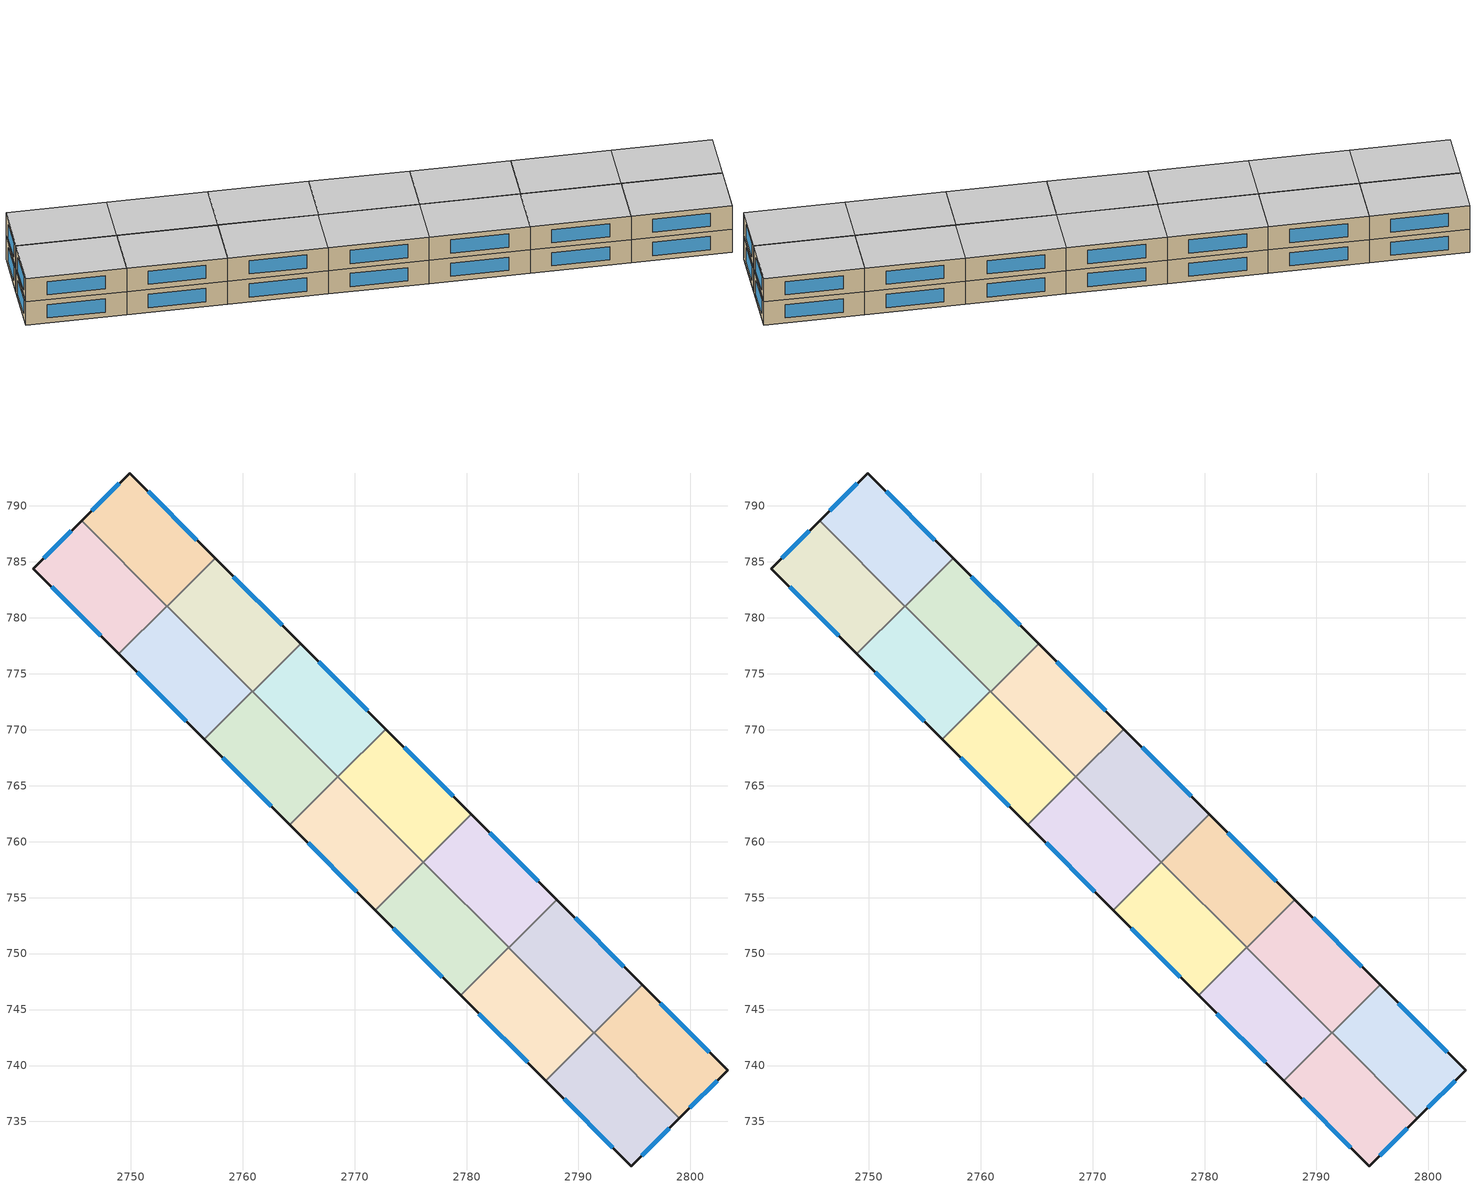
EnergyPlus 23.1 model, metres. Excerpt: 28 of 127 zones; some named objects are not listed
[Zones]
f8206452eb6b1209_F4_dwelling_0
 floor to f8206452eb6b1209_F3_dwelling_0 (EU_floor_Construction): 2803.32,739.57 2799.02,735.29 2791.4,742.91 2795.69,747.2 z12
 wall outside (EU_wall_Construction): 2799.02,735.29 2803.32,739.57 2795.69,747.2 z12:15
 wall to f8206452eb6b1209_F4_dwelling_1 (EU_wall_Construction): 2795.69,747.2 2791.4,742.91 z12:15
 wall to f8206452eb6b1209_F4_dwelling_7 (EU_wall_Construction): 2791.4,742.91 2799.02,735.29 z12:15
 window (EU_Window_Construction): 2801.68,741.2 2797.32,745.56 / 2799.94,736.21 2802.4,738.66 z12.64:14.36
f8206452eb6b1209_F4_dwelling_1
 floor to f8206452eb6b1209_F3_dwelling_1 (EU_floor_Construction): 2795.69,747.2 2791.4,742.91 2783.77,750.53 2788.06,754.82 z12
 wall outside (EU_wall_Construction): 2795.69,747.2 2788.06,754.82 z12:15
 wall to f8206452eb6b1209_F4_dwelling_2 (EU_wall_Construction): 2788.06,754.82 2783.77,750.53 z12:15
 wall to f8206452eb6b1209_F4_dwelling_8 (EU_wall_Construction): 2783.77,750.53 2791.38,742.93 z12:15
 wall to f8206452eb6b1209_F4_dwelling_7 (EU_wall_Construction): 2791.38,742.93 2791.4,742.91 z12:15
 window (EU_Window_Construction): 2794.05,748.83 2789.69,753.18 z12.64:14.36
f8206452eb6b1209_F4_dwelling_10
 floor to f8206452eb6b1209_F3_dwelling_10 (EU_floor_Construction): 2776.12,758.18 2771.84,753.89 2764.21,761.51 2768.49,765.8 z12
 wall outside (EU_wall_Construction): 2764.21,761.51 2771.84,753.89 z12:15
 wall to f8206452eb6b1209_F4_dwelling_11 (EU_wall_Construction): 2768.49,765.8 2764.21,761.51 z12:15
 wall to f8206452eb6b1209_F4_dwelling_9 (EU_wall_Construction): 2771.84,753.89 2776.12,758.18 z12:15
 wall to f8206452eb6b1209_F4_dwelling_3 (EU_wall_Construction): 2776.12,758.18 2768.52,765.78 z12:15
 wall to f8206452eb6b1209_F4_dwelling_4 (EU_wall_Construction): 2768.52,765.78 2768.49,765.8 z12:15
 window (EU_Window_Construction): 2765.84,759.88 2770.2,755.52 z12.64:14.36
f8206452eb6b1209_F4_dwelling_11
 floor to f8206452eb6b1209_F3_dwelling_11 (EU_floor_Construction): 2768.49,765.8 2764.21,761.51 2756.58,769.14 2760.86,773.43 z12
 wall outside (EU_wall_Construction): 2756.58,769.14 2764.21,761.51 z12:15
 wall to f8206452eb6b1209_F4_dwelling_12 (EU_wall_Construction): 2760.86,773.43 2756.58,769.14 z12:15
 wall to f8206452eb6b1209_F4_dwelling_4 (EU_wall_Construction): 2768.49,765.8 2760.89,773.4 z12:15
 wall to f8206452eb6b1209_F4_dwelling_5 (EU_wall_Construction): 2760.89,773.4 2760.86,773.43 z12:15
 window (EU_Window_Construction): 2758.21,767.51 2762.57,763.15 z12.64:14.36
f8206452eb6b1209_F4_dwelling_12
 floor to f8206452eb6b1209_F3_dwelling_12 (EU_floor_Construction): 2760.86,773.43 2756.58,769.14 2748.95,776.76 2753.23,781.05 z12
 wall outside (EU_wall_Construction): 2748.95,776.76 2756.58,769.14 z12:15
 wall to f8206452eb6b1209_F4_dwelling_13 (EU_wall_Construction): 2753.23,781.05 2748.95,776.76 z12:15
 wall to f8206452eb6b1209_F4_dwelling_5 (EU_wall_Construction): 2760.86,773.43 2753.25,781.03 z12:15
 wall to f8206452eb6b1209_F4_dwelling_6 (EU_wall_Construction): 2753.25,781.03 2753.23,781.05 z12:15
 window (EU_Window_Construction): 2750.58,775.13 2754.94,770.77 z12.64:14.36
f8206452eb6b1209_F4_dwelling_13
 floor to f8206452eb6b1209_F3_dwelling_13 (EU_floor_Construction): 2753.23,781.05 2748.95,776.76 2741.31,784.4 2745.61,788.67 z12
 wall outside (EU_wall_Construction): 2745.61,788.67 2741.31,784.4 2748.95,776.76 z12:15
 wall to f8206452eb6b1209_F4_dwelling_6 (EU_wall_Construction): 2753.23,781.05 2745.61,788.67 z12:15
 window (EU_Window_Construction): 2742.95,782.76 2747.31,778.4 / 2744.69,787.75 2742.23,785.31 z12.64:14.36
f8206452eb6b1209_F4_dwelling_2
 floor to f8206452eb6b1209_F3_dwelling_2 (EU_floor_Construction): 2788.06,754.82 2783.77,750.53 2776.15,758.15 2780.43,762.44 z12
 wall outside (EU_wall_Construction): 2788.06,754.82 2780.43,762.44 z12:15
 wall to f8206452eb6b1209_F4_dwelling_3 (EU_wall_Construction): 2780.43,762.44 2776.15,758.15 z12:15
 wall to f8206452eb6b1209_F4_dwelling_9 (EU_wall_Construction): 2776.15,758.15 2783.75,750.55 z12:15
 wall to f8206452eb6b1209_F4_dwelling_8 (EU_wall_Construction): 2783.75,750.55 2783.77,750.53 z12:15
 window (EU_Window_Construction): 2786.43,756.45 2782.06,760.81 z12.64:14.36
f8206452eb6b1209_F4_dwelling_3
 floor to f8206452eb6b1209_F3_dwelling_3 (EU_floor_Construction): 2780.43,762.44 2776.15,758.15 2768.52,765.78 2772.8,770.06 z12
 wall outside (EU_wall_Construction): 2780.43,762.44 2772.8,770.06 z12:15
 wall to f8206452eb6b1209_F4_dwelling_4 (EU_wall_Construction): 2772.8,770.06 2768.52,765.78 z12:15
 wall to f8206452eb6b1209_F4_dwelling_9 (EU_wall_Construction): 2776.12,758.18 2776.15,758.15 z12:15
 window (EU_Window_Construction): 2778.8,764.07 2774.44,768.43 z12.64:14.36
f8206452eb6b1209_F4_dwelling_4
 floor to f8206452eb6b1209_F3_dwelling_4 (EU_floor_Construction): 2772.8,770.06 2768.52,765.78 2760.89,773.4 2765.17,777.69 z12
 wall outside (EU_wall_Construction): 2772.8,770.06 2765.17,777.69 z12:15
 wall to f8206452eb6b1209_F4_dwelling_5 (EU_wall_Construction): 2765.17,777.69 2760.89,773.4 z12:15
 window (EU_Window_Construction): 2771.17,771.7 2766.8,776.05 z12.64:14.36
f8206452eb6b1209_F4_dwelling_5
 floor to f8206452eb6b1209_F3_dwelling_5 (EU_floor_Construction): 2765.17,777.69 2760.89,773.4 2753.25,781.03 2757.54,785.31 z12
 wall outside (EU_wall_Construction): 2765.17,777.69 2757.54,785.31 z12:15
 wall to f8206452eb6b1209_F4_dwelling_6 (EU_wall_Construction): 2757.54,785.31 2753.25,781.03 z12:15
 window (EU_Window_Construction): 2763.53,779.32 2759.17,783.68 z12.64:14.36
f8206452eb6b1209_F4_dwelling_6
 floor to f8206452eb6b1209_F3_dwelling_6 (EU_floor_Construction): 2757.54,785.31 2753.25,781.03 2745.61,788.67 2749.91,792.93 z12
 wall outside (EU_wall_Construction): 2757.54,785.31 2749.91,792.93 2745.61,788.67 z12:15
 window (EU_Window_Construction): 2748.99,792.02 2746.53,789.58 / 2755.9,786.95 2751.54,791.3 z12.64:14.36
f8206452eb6b1209_F4_dwelling_7
 floor to f8206452eb6b1209_F3_dwelling_7 (EU_floor_Construction): 2799.02,735.29 2794.72,731.02 2787.1,738.64 2791.38,742.93 z12
 wall outside (EU_wall_Construction): 2787.1,738.64 2794.72,731.02 2799.02,735.29 z12:15
 wall to f8206452eb6b1209_F4_dwelling_8 (EU_wall_Construction): 2791.38,742.93 2787.1,738.64 z12:15
 window (EU_Window_Construction): 2795.64,731.94 2798.1,734.38 / 2788.73,737.01 2793.09,732.65 z12.64:14.36
f8206452eb6b1209_F4_dwelling_8
 floor to f8206452eb6b1209_F3_dwelling_8 (EU_floor_Construction): 2791.38,742.93 2787.1,738.64 2779.47,746.26 2783.75,750.55 z12
 wall outside (EU_wall_Construction): 2779.47,746.26 2787.1,738.64 z12:15
 wall to f8206452eb6b1209_F4_dwelling_9 (EU_wall_Construction): 2783.75,750.55 2779.47,746.26 z12:15
 window (EU_Window_Construction): 2781.1,744.63 2785.46,740.27 z12.64:14.36
f8206452eb6b1209_F4_dwelling_9
 floor to f8206452eb6b1209_F3_dwelling_9 (EU_floor_Construction): 2783.75,750.55 2779.47,746.26 2771.84,753.89 2776.12,758.18 z12
 wall outside (EU_wall_Construction): 2771.84,753.89 2779.47,746.26 z12:15
 window (EU_Window_Construction): 2773.47,752.26 2777.83,747.9 z12.64:14.36
f8206452eb6b1209_F5_dwelling_0
 floor to f8206452eb6b1209_F4_dwelling_0 (EU_floor_Construction): 2803.32,739.57 2799.02,735.29 2791.4,742.91 2795.69,747.2 z15
 wall outside (EU_wall_Construction): 2799.02,735.29 2803.32,739.57 2795.69,747.2 z15:18
 wall to f8206452eb6b1209_F5_dwelling_1 (EU_wall_Construction): 2795.69,747.2 2791.4,742.91 z15:18
 wall to f8206452eb6b1209_F5_dwelling_7 (EU_wall_Construction): 2791.4,742.91 2799.02,735.29 z15:18
 window (EU_Window_Construction): 2801.68,741.2 2797.32,745.56 / 2799.94,736.21 2802.4,738.66 z15.64:17.36
 ceiling to f8206452eb6b1209_F6_dwelling_0 (EU_floor_Construction): 2803.32,739.57 2795.69,747.2 2791.4,742.91 2799.02,735.29 z18
f8206452eb6b1209_F5_dwelling_1
 floor to f8206452eb6b1209_F4_dwelling_1 (EU_floor_Construction): 2795.69,747.2 2791.4,742.91 2783.77,750.53 2788.06,754.82 z15
 wall outside (EU_wall_Construction): 2795.69,747.2 2788.06,754.82 z15:18
 wall to f8206452eb6b1209_F5_dwelling_2 (EU_wall_Construction): 2788.06,754.82 2783.77,750.53 z15:18
 wall to f8206452eb6b1209_F5_dwelling_8 (EU_wall_Construction): 2783.77,750.53 2791.38,742.93 z15:18
 wall to f8206452eb6b1209_F5_dwelling_7 (EU_wall_Construction): 2791.38,742.93 2791.4,742.91 z15:18
 window (EU_Window_Construction): 2794.05,748.83 2789.69,753.18 z15.64:17.36
 ceiling to f8206452eb6b1209_F6_dwelling_1 (EU_floor_Construction): 2791.4,742.91 2795.69,747.2 2788.06,754.82 2783.77,750.53 z18
f8206452eb6b1209_F5_dwelling_10
 floor to f8206452eb6b1209_F4_dwelling_10 (EU_floor_Construction): 2776.12,758.18 2771.84,753.89 2764.21,761.51 2768.49,765.8 z15
 wall outside (EU_wall_Construction): 2764.21,761.51 2771.84,753.89 z15:18
 wall to f8206452eb6b1209_F5_dwelling_11 (EU_wall_Construction): 2768.49,765.8 2764.21,761.51 z15:18
 wall to f8206452eb6b1209_F5_dwelling_9 (EU_wall_Construction): 2771.84,753.89 2776.12,758.18 z15:18
 wall to f8206452eb6b1209_F5_dwelling_3 (EU_wall_Construction): 2776.12,758.18 2768.52,765.78 z15:18
 wall to f8206452eb6b1209_F5_dwelling_4 (EU_wall_Construction): 2768.52,765.78 2768.49,765.8 z15:18
 window (EU_Window_Construction): 2765.84,759.88 2770.2,755.52 z15.64:17.36
 ceiling to f8206452eb6b1209_F6_dwelling_10 (EU_floor_Construction): 2771.84,753.89 2776.12,758.18 2768.49,765.8 2764.21,761.51 z18
f8206452eb6b1209_F5_dwelling_11
 floor to f8206452eb6b1209_F4_dwelling_11 (EU_floor_Construction): 2768.49,765.8 2764.21,761.51 2756.58,769.14 2760.86,773.43 z15
 wall outside (EU_wall_Construction): 2756.58,769.14 2764.21,761.51 z15:18
 wall to f8206452eb6b1209_F5_dwelling_12 (EU_wall_Construction): 2760.86,773.43 2756.58,769.14 z15:18
 wall to f8206452eb6b1209_F5_dwelling_4 (EU_wall_Construction): 2768.49,765.8 2760.89,773.4 z15:18
 wall to f8206452eb6b1209_F5_dwelling_5 (EU_wall_Construction): 2760.89,773.4 2760.86,773.43 z15:18
 window (EU_Window_Construction): 2758.21,767.51 2762.57,763.15 z15.64:17.36
 ceiling to f8206452eb6b1209_F6_dwelling_11 (EU_floor_Construction): 2764.21,761.51 2768.49,765.8 2760.86,773.43 2756.58,769.14 z18
f8206452eb6b1209_F5_dwelling_12
 floor to f8206452eb6b1209_F4_dwelling_12 (EU_floor_Construction): 2760.86,773.43 2756.58,769.14 2748.95,776.76 2753.23,781.05 z15
 wall outside (EU_wall_Construction): 2748.95,776.76 2756.58,769.14 z15:18
 wall to f8206452eb6b1209_F5_dwelling_13 (EU_wall_Construction): 2753.23,781.05 2748.95,776.76 z15:18
 wall to f8206452eb6b1209_F5_dwelling_5 (EU_wall_Construction): 2760.86,773.43 2753.25,781.03 z15:18
 wall to f8206452eb6b1209_F5_dwelling_6 (EU_wall_Construction): 2753.25,781.03 2753.23,781.05 z15:18
 window (EU_Window_Construction): 2750.58,775.13 2754.94,770.77 z15.64:17.36
 ceiling to f8206452eb6b1209_F6_dwelling_12 (EU_floor_Construction): 2756.58,769.14 2760.86,773.43 2753.23,781.05 2748.95,776.76 z18
f8206452eb6b1209_F5_dwelling_13
 floor to f8206452eb6b1209_F4_dwelling_13 (EU_floor_Construction): 2753.23,781.05 2748.95,776.76 2741.31,784.4 2745.61,788.67 z15
 wall outside (EU_wall_Construction): 2745.61,788.67 2741.31,784.4 2748.95,776.76 z15:18
 wall to f8206452eb6b1209_F5_dwelling_6 (EU_wall_Construction): 2753.23,781.05 2745.61,788.67 z15:18
 window (EU_Window_Construction): 2742.95,782.76 2747.31,778.4 / 2744.69,787.75 2742.23,785.31 z15.64:17.36
 ceiling to f8206452eb6b1209_F6_dwelling_13 (EU_floor_Construction): 2748.95,776.76 2753.23,781.05 2745.61,788.67 2741.31,784.4 z18
f8206452eb6b1209_F5_dwelling_2
 floor to f8206452eb6b1209_F4_dwelling_2 (EU_floor_Construction): 2788.06,754.82 2783.77,750.53 2776.15,758.15 2780.43,762.44 z15
 wall outside (EU_wall_Construction): 2788.06,754.82 2780.43,762.44 z15:18
 wall to f8206452eb6b1209_F5_dwelling_3 (EU_wall_Construction): 2780.43,762.44 2776.15,758.15 z15:18
 wall to f8206452eb6b1209_F5_dwelling_9 (EU_wall_Construction): 2776.15,758.15 2783.75,750.55 z15:18
 wall to f8206452eb6b1209_F5_dwelling_8 (EU_wall_Construction): 2783.75,750.55 2783.77,750.53 z15:18
 window (EU_Window_Construction): 2786.43,756.45 2782.06,760.81 z15.64:17.36
 ceiling to f8206452eb6b1209_F6_dwelling_2 (EU_floor_Construction): 2783.77,750.53 2788.06,754.82 2780.43,762.44 2776.15,758.15 z18
f8206452eb6b1209_F5_dwelling_3
 floor to f8206452eb6b1209_F4_dwelling_3 (EU_floor_Construction): 2780.43,762.44 2776.15,758.15 2768.52,765.78 2772.8,770.06 z15
 wall outside (EU_wall_Construction): 2780.43,762.44 2772.8,770.06 z15:18
 wall to f8206452eb6b1209_F5_dwelling_4 (EU_wall_Construction): 2772.8,770.06 2768.52,765.78 z15:18
 wall to f8206452eb6b1209_F5_dwelling_9 (EU_wall_Construction): 2776.12,758.18 2776.15,758.15 z15:18
 window (EU_Window_Construction): 2778.8,764.07 2774.44,768.43 z15.64:17.36
 ceiling to f8206452eb6b1209_F6_dwelling_3 (EU_floor_Construction): 2776.15,758.15 2780.43,762.44 2772.8,770.06 2768.52,765.78 z18
f8206452eb6b1209_F5_dwelling_4
 floor to f8206452eb6b1209_F4_dwelling_4 (EU_floor_Construction): 2772.8,770.06 2768.52,765.78 2760.89,773.4 2765.17,777.69 z15
 wall outside (EU_wall_Construction): 2772.8,770.06 2765.17,777.69 z15:18
 wall to f8206452eb6b1209_F5_dwelling_5 (EU_wall_Construction): 2765.17,777.69 2760.89,773.4 z15:18
 window (EU_Window_Construction): 2771.17,771.7 2766.8,776.05 z15.64:17.36
 ceiling to f8206452eb6b1209_F6_dwelling_4 (EU_floor_Construction): 2768.52,765.78 2772.8,770.06 2765.17,777.69 2760.89,773.4 z18
f8206452eb6b1209_F5_dwelling_5
 floor to f8206452eb6b1209_F4_dwelling_5 (EU_floor_Construction): 2765.17,777.69 2760.89,773.4 2753.25,781.03 2757.54,785.31 z15
 wall outside (EU_wall_Construction): 2765.17,777.69 2757.54,785.31 z15:18
 wall to f8206452eb6b1209_F5_dwelling_6 (EU_wall_Construction): 2757.54,785.31 2753.25,781.03 z15:18
 window (EU_Window_Construction): 2763.53,779.32 2759.17,783.68 z15.64:17.36
 ceiling to f8206452eb6b1209_F6_dwelling_5 (EU_floor_Construction): 2760.89,773.4 2765.17,777.69 2757.54,785.31 2753.25,781.03 z18
f8206452eb6b1209_F5_dwelling_6
 floor to f8206452eb6b1209_F4_dwelling_6 (EU_floor_Construction): 2757.54,785.31 2753.25,781.03 2745.61,788.67 2749.91,792.93 z15
 wall outside (EU_wall_Construction): 2757.54,785.31 2749.91,792.93 2745.61,788.67 z15:18
 window (EU_Window_Construction): 2748.99,792.02 2746.53,789.58 / 2755.9,786.95 2751.54,791.3 z15.64:17.36
 ceiling to f8206452eb6b1209_F6_dwelling_6 (EU_floor_Construction): 2753.25,781.03 2757.54,785.31 2749.91,792.93 2745.61,788.67 z18
f8206452eb6b1209_F5_dwelling_7
 floor to f8206452eb6b1209_F4_dwelling_7 (EU_floor_Construction): 2799.02,735.29 2794.72,731.02 2787.1,738.64 2791.38,742.93 z15
 wall outside (EU_wall_Construction): 2787.1,738.64 2794.72,731.02 2799.02,735.29 z15:18
 wall to f8206452eb6b1209_F5_dwelling_8 (EU_wall_Construction): 2791.38,742.93 2787.1,738.64 z15:18
 window (EU_Window_Construction): 2795.64,731.94 2798.1,734.38 / 2788.73,737.01 2793.09,732.65 z15.64:17.36
 ceiling to f8206452eb6b1209_F6_dwelling_7 (EU_floor_Construction): 2799.02,735.29 2791.38,742.93 2787.1,738.64 2794.72,731.02 z18
f8206452eb6b1209_F5_dwelling_8
 floor to f8206452eb6b1209_F4_dwelling_8 (EU_floor_Construction): 2791.38,742.93 2787.1,738.64 2779.47,746.26 2783.75,750.55 z15
 wall outside (EU_wall_Construction): 2779.47,746.26 2787.1,738.64 z15:18
 wall to f8206452eb6b1209_F5_dwelling_9 (EU_wall_Construction): 2783.75,750.55 2779.47,746.26 z15:18
 window (EU_Window_Construction): 2781.1,744.63 2785.46,740.27 z15.64:17.36
 ceiling to f8206452eb6b1209_F6_dwelling_8 (EU_floor_Construction): 2787.1,738.64 2791.38,742.93 2783.75,750.55 2779.47,746.26 z18
f8206452eb6b1209_F5_dwelling_9
 floor to f8206452eb6b1209_F4_dwelling_9 (EU_floor_Construction): 2783.75,750.55 2779.47,746.26 2771.84,753.89 2776.12,758.18 z15
 wall outside (EU_wall_Construction): 2771.84,753.89 2779.47,746.26 z15:18
 window (EU_Window_Construction): 2773.47,752.26 2777.83,747.9 z15.64:17.36
 ceiling to f8206452eb6b1209_F6_dwelling_9 (EU_floor_Construction): 2779.47,746.26 2783.75,750.55 2776.12,758.18 2771.84,753.89 z18
[Building]
EU S2 Campaign: North Axis=0; Terrain=City; Solar Distribution=FullExterior
[Site:Location]
Yerevan-Zvartnots.Intl.AP: Latitude=40.15; Longitude=44.383; Time Zone=4; Elevation=854
[SizingPeriod:WeatherFileDays]
AnnualSizingPeriod: Begin Month=1; Begin Day of Month=1; End Month=12; End Day of Month=31; Day of Week for Start Day=Monday; Use Weather File Daylight Saving Period=No; Use Weather File Rain and Snow Indicators=No
[MATERIAL]
EU_InternalMass_Material: Roughness=MediumRough; Thickness=0.1; Conductivity=1; Density=1800; Specific Heat=900; Thermal Absorptance=0.9; Solar Absorptance=0.7; Visible Absorptance=0.7
[MATERIAL:NOMASS] Roughness=MediumRough; Thermal Absorptance=0.9; Solar Absorptance=0.7; Visible Absorptance=0.7
Name | Thermal Resistance
EU_wall_NoMass | 1.05043
EU_floor_NoMass | 0.478065
[WINDOWMATERIAL:SIMPLEGLAZINGSYSTEM]
EU_Window_SimpleGlazing: UFactor=2.5566; Solar Heat Gain Coefficient=0.75; Visible Transmittance=0.75
[CONSTRUCTION]
EU_wall_Construction: EU_wall_NoMass
EU_floor_Construction: EU_floor_NoMass
EU_Window_Construction: EU_Window_SimpleGlazing
EU_InternalMass_Construction: EU_InternalMass_Material
[ZONE] Type=1; Multiplier=1; Ceiling Height=autocalculate; Floor Area=autocalculate; Part of Total Floor Area=Yes
Name | Volume
f8206452eb6b1209_F4_dwelling_0; f8206452eb6b1209_F5_dwelling_0; f8206452eb6b1209_F4_dwelling_11; f8206452eb6b1209_F5_dwelling_11 | 196.126
f8206452eb6b1209_F4_dwelling_1; f8206452eb6b1209_F5_dwelling_1 | 196.137
f8206452eb6b1209_F4_dwelling_10; f8206452eb6b1209_F5_dwelling_10; f8206452eb6b1209_F4_dwelling_12; f8206452eb6b1209_F5_dwelling_12; f8206452eb6b1209_F4_dwelling_13; f8206452eb6b1209_F5_dwelling_13; f8206452eb6b1209_F4_dwelling_7; f8206452eb6b1209_F5_dwelling_7 | 196.113
f8206452eb6b1209_F4_dwelling_2; f8206452eb6b1209_F5_dwelling_2 | 196.13
f8206452eb6b1209_F4_dwelling_3; f8206452eb6b1209_F5_dwelling_3 | 196.123
f8206452eb6b1209_F4_dwelling_4; f8206452eb6b1209_F5_dwelling_4 | 196.116
f8206452eb6b1209_F4_dwelling_5; f8206452eb6b1209_F5_dwelling_5 | 196.135
f8206452eb6b1209_F4_dwelling_6; f8206452eb6b1209_F5_dwelling_6 | 196.114
f8206452eb6b1209_F4_dwelling_8; f8206452eb6b1209_F5_dwelling_8 | 196.108
f8206452eb6b1209_F4_dwelling_9; f8206452eb6b1209_F5_dwelling_9 | 196.095
[INTERNALMASS] Construction=EU_InternalMass_Construction
Name | Zone or ZoneList | Surface Area
f8206452eb6b1209_F4_dwelling_0_EU_InternalMass | f8206452eb6b1209_F4_dwelling_0 | 65.3755
f8206452eb6b1209_F4_dwelling_1_EU_InternalMass | f8206452eb6b1209_F4_dwelling_1 | 65.3791
f8206452eb6b1209_F4_dwelling_2_EU_InternalMass | f8206452eb6b1209_F4_dwelling_2 | 65.3768
f8206452eb6b1209_F4_dwelling_3_EU_InternalMass | f8206452eb6b1209_F4_dwelling_3 | 65.3744
f8206452eb6b1209_F4_dwelling_4_EU_InternalMass | f8206452eb6b1209_F4_dwelling_4 | 65.372
f8206452eb6b1209_F4_dwelling_5_EU_InternalMass | f8206452eb6b1209_F4_dwelling_5 | 65.3781
f8206452eb6b1209_F4_dwelling_6_EU_InternalMass | f8206452eb6b1209_F4_dwelling_6 | 65.3714
f8206452eb6b1209_F4_dwelling_7_EU_InternalMass | f8206452eb6b1209_F4_dwelling_7 | 65.371
f8206452eb6b1209_F4_dwelling_8_EU_InternalMass | f8206452eb6b1209_F4_dwelling_8 | 65.3694
f8206452eb6b1209_F4_dwelling_9_EU_InternalMass | f8206452eb6b1209_F4_dwelling_9 | 65.3651
f8206452eb6b1209_F4_dwelling_10_EU_InternalMass | f8206452eb6b1209_F4_dwelling_10 | 65.371
f8206452eb6b1209_F4_dwelling_11_EU_InternalMass | f8206452eb6b1209_F4_dwelling_11 | 65.3753
f8206452eb6b1209_F4_dwelling_12_EU_InternalMass | f8206452eb6b1209_F4_dwelling_12 | 65.371
f8206452eb6b1209_F4_dwelling_13_EU_InternalMass | f8206452eb6b1209_F4_dwelling_13 | 65.371
f8206452eb6b1209_F5_dwelling_0_EU_InternalMass | f8206452eb6b1209_F5_dwelling_0 | 65.3755
f8206452eb6b1209_F5_dwelling_1_EU_InternalMass | f8206452eb6b1209_F5_dwelling_1 | 65.3791
f8206452eb6b1209_F5_dwelling_2_EU_InternalMass | f8206452eb6b1209_F5_dwelling_2 | 65.3768
f8206452eb6b1209_F5_dwelling_3_EU_InternalMass | f8206452eb6b1209_F5_dwelling_3 | 65.3744
f8206452eb6b1209_F5_dwelling_4_EU_InternalMass | f8206452eb6b1209_F5_dwelling_4 | 65.372
f8206452eb6b1209_F5_dwelling_5_EU_InternalMass | f8206452eb6b1209_F5_dwelling_5 | 65.3781
f8206452eb6b1209_F5_dwelling_6_EU_InternalMass | f8206452eb6b1209_F5_dwelling_6 | 65.3714
f8206452eb6b1209_F5_dwelling_7_EU_InternalMass | f8206452eb6b1209_F5_dwelling_7 | 65.371
f8206452eb6b1209_F5_dwelling_8_EU_InternalMass | f8206452eb6b1209_F5_dwelling_8 | 65.3694
f8206452eb6b1209_F5_dwelling_9_EU_InternalMass | f8206452eb6b1209_F5_dwelling_9 | 65.3651
f8206452eb6b1209_F5_dwelling_10_EU_InternalMass | f8206452eb6b1209_F5_dwelling_10 | 65.371
f8206452eb6b1209_F5_dwelling_11_EU_InternalMass | f8206452eb6b1209_F5_dwelling_11 | 65.3753
f8206452eb6b1209_F5_dwelling_12_EU_InternalMass | f8206452eb6b1209_F5_dwelling_12 | 65.371
f8206452eb6b1209_F5_dwelling_13_EU_InternalMass | f8206452eb6b1209_F5_dwelling_13 | 65.371
[OTHEREQUIPMENT] Fuel Type=Electricity; Design Level Calculation Method=Watts/Area; Power per Zone Floor Area=1; Fraction Latent=0; Fraction Radiant=0; Fraction Lost=0; Carbon Dioxide Generation Rate=0; EndUse Subcategory=EU_Step8_InternalGains
Name | Zone or ZoneList or Space or SpaceList | Schedule
EU_Step8_InternalGain_f8206452eb6b1209_F4_dwelling_0_f000 | f8206452eb6b1209_F4_dwelling_0 | EU_Step8_GainSchedule_f8206452eb6b1209_F4_dwelling_0_f000
EU_Step8_InternalGain_f8206452eb6b1209_F4_dwelling_1_f000 | f8206452eb6b1209_F4_dwelling_1 | EU_Step8_GainSchedule_f8206452eb6b1209_F4_dwelling_1_f000
EU_Step8_InternalGain_f8206452eb6b1209_F4_dwelling_2_f000 | f8206452eb6b1209_F4_dwelling_2 | EU_Step8_GainSchedule_f8206452eb6b1209_F4_dwelling_2_f000
EU_Step8_InternalGain_f8206452eb6b1209_F4_dwelling_3_f000 | f8206452eb6b1209_F4_dwelling_3 | EU_Step8_GainSchedule_f8206452eb6b1209_F4_dwelling_3_f000
EU_Step8_InternalGain_f8206452eb6b1209_F4_dwelling_4_f000 | f8206452eb6b1209_F4_dwelling_4 | EU_Step8_GainSchedule_f8206452eb6b1209_F4_dwelling_4_f000
EU_Step8_InternalGain_f8206452eb6b1209_F4_dwelling_5_f000 | f8206452eb6b1209_F4_dwelling_5 | EU_Step8_GainSchedule_f8206452eb6b1209_F4_dwelling_5_f000
EU_Step8_InternalGain_f8206452eb6b1209_F4_dwelling_6_f000 | f8206452eb6b1209_F4_dwelling_6 | EU_Step8_GainSchedule_f8206452eb6b1209_F4_dwelling_6_f000
EU_Step8_InternalGain_f8206452eb6b1209_F4_dwelling_7_f000 | f8206452eb6b1209_F4_dwelling_7 | EU_Step8_GainSchedule_f8206452eb6b1209_F4_dwelling_7_f000
EU_Step8_InternalGain_f8206452eb6b1209_F4_dwelling_8_f000 | f8206452eb6b1209_F4_dwelling_8 | EU_Step8_GainSchedule_f8206452eb6b1209_F4_dwelling_8_f000
EU_Step8_InternalGain_f8206452eb6b1209_F4_dwelling_9_f000 | f8206452eb6b1209_F4_dwelling_9 | EU_Step8_GainSchedule_f8206452eb6b1209_F4_dwelling_9_f000
EU_Step8_InternalGain_f8206452eb6b1209_F4_dwelling_10_f000 | f8206452eb6b1209_F4_dwelling_10 | EU_Step8_GainSchedule_f8206452eb6b1209_F4_dwelling_10_f000
EU_Step8_InternalGain_f8206452eb6b1209_F4_dwelling_11_f000 | f8206452eb6b1209_F4_dwelling_11 | EU_Step8_GainSchedule_f8206452eb6b1209_F4_dwelling_11_f000
EU_Step8_InternalGain_f8206452eb6b1209_F4_dwelling_12_f000 | f8206452eb6b1209_F4_dwelling_12 | EU_Step8_GainSchedule_f8206452eb6b1209_F4_dwelling_12_f000
EU_Step8_InternalGain_f8206452eb6b1209_F4_dwelling_13_f000 | f8206452eb6b1209_F4_dwelling_13 | EU_Step8_GainSchedule_f8206452eb6b1209_F4_dwelling_13_f000
EU_Step8_InternalGain_f8206452eb6b1209_F5_dwelling_0_f000 | f8206452eb6b1209_F5_dwelling_0 | EU_Step8_GainSchedule_f8206452eb6b1209_F5_dwelling_0_f000
EU_Step8_InternalGain_f8206452eb6b1209_F5_dwelling_1_f000 | f8206452eb6b1209_F5_dwelling_1 | EU_Step8_GainSchedule_f8206452eb6b1209_F5_dwelling_1_f000
EU_Step8_InternalGain_f8206452eb6b1209_F5_dwelling_2_f000 | f8206452eb6b1209_F5_dwelling_2 | EU_Step8_GainSchedule_f8206452eb6b1209_F5_dwelling_2_f000
EU_Step8_InternalGain_f8206452eb6b1209_F5_dwelling_3_f000 | f8206452eb6b1209_F5_dwelling_3 | EU_Step8_GainSchedule_f8206452eb6b1209_F5_dwelling_3_f000
EU_Step8_InternalGain_f8206452eb6b1209_F5_dwelling_4_f000 | f8206452eb6b1209_F5_dwelling_4 | EU_Step8_GainSchedule_f8206452eb6b1209_F5_dwelling_4_f000
EU_Step8_InternalGain_f8206452eb6b1209_F5_dwelling_5_f000 | f8206452eb6b1209_F5_dwelling_5 | EU_Step8_GainSchedule_f8206452eb6b1209_F5_dwelling_5_f000
EU_Step8_InternalGain_f8206452eb6b1209_F5_dwelling_6_f000 | f8206452eb6b1209_F5_dwelling_6 | EU_Step8_GainSchedule_f8206452eb6b1209_F5_dwelling_6_f000
EU_Step8_InternalGain_f8206452eb6b1209_F5_dwelling_7_f000 | f8206452eb6b1209_F5_dwelling_7 | EU_Step8_GainSchedule_f8206452eb6b1209_F5_dwelling_7_f000
EU_Step8_InternalGain_f8206452eb6b1209_F5_dwelling_8_f000 | f8206452eb6b1209_F5_dwelling_8 | EU_Step8_GainSchedule_f8206452eb6b1209_F5_dwelling_8_f000
EU_Step8_InternalGain_f8206452eb6b1209_F5_dwelling_9_f000 | f8206452eb6b1209_F5_dwelling_9 | EU_Step8_GainSchedule_f8206452eb6b1209_F5_dwelling_9_f000
EU_Step8_InternalGain_f8206452eb6b1209_F5_dwelling_10_f000 | f8206452eb6b1209_F5_dwelling_10 | EU_Step8_GainSchedule_f8206452eb6b1209_F5_dwelling_10_f000
EU_Step8_InternalGain_f8206452eb6b1209_F5_dwelling_11_f000 | f8206452eb6b1209_F5_dwelling_11 | EU_Step8_GainSchedule_f8206452eb6b1209_F5_dwelling_11_f000
EU_Step8_InternalGain_f8206452eb6b1209_F5_dwelling_12_f000 | f8206452eb6b1209_F5_dwelling_12 | EU_Step8_GainSchedule_f8206452eb6b1209_F5_dwelling_12_f000
EU_Step8_InternalGain_f8206452eb6b1209_F5_dwelling_13_f000 | f8206452eb6b1209_F5_dwelling_13 | EU_Step8_GainSchedule_f8206452eb6b1209_F5_dwelling_13_f000
[ZONEVENTILATION:DESIGNFLOWRATE] Schedule=EU_AlwaysOn; Design Flow Rate Calculation Method=AirChanges/Hour; Air Changes per Hour=0.557805; Ventilation Type=Natural; Fan Pressure Rise=0; Fan Total Efficiency=1; Constant Term Coefficient=1; Temperature Term Coefficient=0; Velocity Term Coefficient=0; Velocity Squared Term Coefficient=0; Minimum Indoor Temperature=-100; Maximum Indoor Temperature=100; Delta Temperature=-100; Minimum Outdoor Temperature=-100; Maximum Outdoor Temperature=100; Maximum Wind Speed=40
Name | Zone or ZoneList or Space or SpaceList
EU_ConstantAir_f8206452eb6b1209_F4_dwelling_0 | f8206452eb6b1209_F4_dwelling_0
EU_ConstantAir_f8206452eb6b1209_F4_dwelling_1 | f8206452eb6b1209_F4_dwelling_1
EU_ConstantAir_f8206452eb6b1209_F4_dwelling_2 | f8206452eb6b1209_F4_dwelling_2
EU_ConstantAir_f8206452eb6b1209_F4_dwelling_3 | f8206452eb6b1209_F4_dwelling_3
EU_ConstantAir_f8206452eb6b1209_F4_dwelling_4 | f8206452eb6b1209_F4_dwelling_4
EU_ConstantAir_f8206452eb6b1209_F4_dwelling_5 | f8206452eb6b1209_F4_dwelling_5
EU_ConstantAir_f8206452eb6b1209_F4_dwelling_6 | f8206452eb6b1209_F4_dwelling_6
EU_ConstantAir_f8206452eb6b1209_F4_dwelling_7 | f8206452eb6b1209_F4_dwelling_7
EU_ConstantAir_f8206452eb6b1209_F4_dwelling_8 | f8206452eb6b1209_F4_dwelling_8
EU_ConstantAir_f8206452eb6b1209_F4_dwelling_9 | f8206452eb6b1209_F4_dwelling_9
EU_ConstantAir_f8206452eb6b1209_F4_dwelling_10 | f8206452eb6b1209_F4_dwelling_10
EU_ConstantAir_f8206452eb6b1209_F4_dwelling_11 | f8206452eb6b1209_F4_dwelling_11
EU_ConstantAir_f8206452eb6b1209_F4_dwelling_12 | f8206452eb6b1209_F4_dwelling_12
EU_ConstantAir_f8206452eb6b1209_F4_dwelling_13 | f8206452eb6b1209_F4_dwelling_13
EU_ConstantAir_f8206452eb6b1209_F5_dwelling_0 | f8206452eb6b1209_F5_dwelling_0
EU_ConstantAir_f8206452eb6b1209_F5_dwelling_1 | f8206452eb6b1209_F5_dwelling_1
EU_ConstantAir_f8206452eb6b1209_F5_dwelling_2 | f8206452eb6b1209_F5_dwelling_2
EU_ConstantAir_f8206452eb6b1209_F5_dwelling_3 | f8206452eb6b1209_F5_dwelling_3
EU_ConstantAir_f8206452eb6b1209_F5_dwelling_4 | f8206452eb6b1209_F5_dwelling_4
EU_ConstantAir_f8206452eb6b1209_F5_dwelling_5 | f8206452eb6b1209_F5_dwelling_5
EU_ConstantAir_f8206452eb6b1209_F5_dwelling_6 | f8206452eb6b1209_F5_dwelling_6
EU_ConstantAir_f8206452eb6b1209_F5_dwelling_7 | f8206452eb6b1209_F5_dwelling_7
EU_ConstantAir_f8206452eb6b1209_F5_dwelling_8 | f8206452eb6b1209_F5_dwelling_8
EU_ConstantAir_f8206452eb6b1209_F5_dwelling_9 | f8206452eb6b1209_F5_dwelling_9
EU_ConstantAir_f8206452eb6b1209_F5_dwelling_10 | f8206452eb6b1209_F5_dwelling_10
EU_ConstantAir_f8206452eb6b1209_F5_dwelling_11 | f8206452eb6b1209_F5_dwelling_11
EU_ConstantAir_f8206452eb6b1209_F5_dwelling_12 | f8206452eb6b1209_F5_dwelling_12
EU_ConstantAir_f8206452eb6b1209_F5_dwelling_13 | f8206452eb6b1209_F5_dwelling_13
[HVACTEMPLATE:ZONE:IDEALLOADSAIRSYSTEM] System Availability Schedule=EU_AlwaysOn; Maximum Heating Supply Air Temperature=50; Minimum Cooling Supply Air Temperature=13; Maximum Heating Supply Air Humidity Ratio=0.0156; Minimum Cooling Supply Air Humidity Ratio=0.0077; Heating Limit=NoLimit; Cooling Limit=NoLimit; Heating Availability Schedule=EU_AlwaysOn; Cooling Availability Schedule=EU_CoolingOff; Dehumidification Control Type=ConstantSensibleHeatRatio; Cooling Sensible Heat Ratio=0.7; Dehumidification Setpoint=60; Humidification Control Type=None; Humidification Setpoint=30; Outdoor Air Method=None; Outdoor Air Flow Rate per Person=0.00944; Outdoor Air Flow Rate per Zone Floor Area=0; Outdoor Air Flow Rate per Zone=0; Demand Controlled Ventilation Type=None; Outdoor Air Economizer Type=NoEconomizer; Heat Recovery Type=None; Sensible Heat Recovery Effectiveness=0.7; Latent Heat Recovery Effectiveness=0.65
Name | Template Thermostat
f8206452eb6b1209_F4_dwelling_0 | EU_HeatOnly_f8206452eb6b1209_F4_dwelling_0
f8206452eb6b1209_F4_dwelling_1 | EU_HeatOnly_f8206452eb6b1209_F4_dwelling_1
f8206452eb6b1209_F4_dwelling_2 | EU_HeatOnly_f8206452eb6b1209_F4_dwelling_2
f8206452eb6b1209_F4_dwelling_3 | EU_HeatOnly_f8206452eb6b1209_F4_dwelling_3
f8206452eb6b1209_F4_dwelling_4 | EU_HeatOnly_f8206452eb6b1209_F4_dwelling_4
f8206452eb6b1209_F4_dwelling_5 | EU_HeatOnly_f8206452eb6b1209_F4_dwelling_5
f8206452eb6b1209_F4_dwelling_6 | EU_HeatOnly_f8206452eb6b1209_F4_dwelling_6
f8206452eb6b1209_F4_dwelling_7 | EU_HeatOnly_f8206452eb6b1209_F4_dwelling_7
f8206452eb6b1209_F4_dwelling_8 | EU_HeatOnly_f8206452eb6b1209_F4_dwelling_8
f8206452eb6b1209_F4_dwelling_9 | EU_HeatOnly_f8206452eb6b1209_F4_dwelling_9
f8206452eb6b1209_F4_dwelling_10 | EU_HeatOnly_f8206452eb6b1209_F4_dwelling_10
f8206452eb6b1209_F4_dwelling_11 | EU_HeatOnly_f8206452eb6b1209_F4_dwelling_11
f8206452eb6b1209_F4_dwelling_12 | EU_HeatOnly_f8206452eb6b1209_F4_dwelling_12
f8206452eb6b1209_F4_dwelling_13 | EU_HeatOnly_f8206452eb6b1209_F4_dwelling_13
f8206452eb6b1209_F5_dwelling_0 | EU_HeatOnly_f8206452eb6b1209_F5_dwelling_0
f8206452eb6b1209_F5_dwelling_1 | EU_HeatOnly_f8206452eb6b1209_F5_dwelling_1
f8206452eb6b1209_F5_dwelling_2 | EU_HeatOnly_f8206452eb6b1209_F5_dwelling_2
f8206452eb6b1209_F5_dwelling_3 | EU_HeatOnly_f8206452eb6b1209_F5_dwelling_3
f8206452eb6b1209_F5_dwelling_4 | EU_HeatOnly_f8206452eb6b1209_F5_dwelling_4
f8206452eb6b1209_F5_dwelling_5 | EU_HeatOnly_f8206452eb6b1209_F5_dwelling_5
f8206452eb6b1209_F5_dwelling_6 | EU_HeatOnly_f8206452eb6b1209_F5_dwelling_6
f8206452eb6b1209_F5_dwelling_7 | EU_HeatOnly_f8206452eb6b1209_F5_dwelling_7
f8206452eb6b1209_F5_dwelling_8 | EU_HeatOnly_f8206452eb6b1209_F5_dwelling_8
f8206452eb6b1209_F5_dwelling_9 | EU_HeatOnly_f8206452eb6b1209_F5_dwelling_9
f8206452eb6b1209_F5_dwelling_10 | EU_HeatOnly_f8206452eb6b1209_F5_dwelling_10
f8206452eb6b1209_F5_dwelling_11 | EU_HeatOnly_f8206452eb6b1209_F5_dwelling_11
f8206452eb6b1209_F5_dwelling_12 | EU_HeatOnly_f8206452eb6b1209_F5_dwelling_12
f8206452eb6b1209_F5_dwelling_13 | EU_HeatOnly_f8206452eb6b1209_F5_dwelling_13
[SIZING:ZONE] Zone Cooling Design Supply Air Temperature Input Method=SupplyAirTemperature; Zone Cooling Design Supply Air Temperature=13; Zone Heating Design Supply Air Temperature Input Method=SupplyAirTemperature; Zone Heating Design Supply Air Temperature=50; Zone Cooling Design Supply Air Humidity Ratio=0.008; Zone Heating Design Supply Air Humidity Ratio=0.008; Cooling Design Air Flow Method=DesignDay; Cooling Design Air Flow Rate=0; Cooling Minimum Air Flow per Zone Floor Area=0.000762; Cooling Minimum Air Flow=0; Cooling Minimum Air Flow Fraction=0.2; Heating Design Air Flow Method=DesignDay; Heating Design Air Flow Rate=0; Heating Maximum Air Flow per Zone Floor Area=0.002032; Heating Maximum Air Flow=0.141576; Heating Maximum Air Flow Fraction=0.3; Account for Dedicated Outdoor Air System=No; Dedicated Outdoor Air System Control Strategy=NeutralSupplyAir; Dedicated Outdoor Air Low Setpoint Temperature for Design=autosize; Dedicated Outdoor Air High Setpoint Temperature for Design=autosize; Zone Load Sizing Method=Sensible Load Only No Latent Load; Zone Latent Cooling Design Supply Air Humidity Ratio Input Method=HumidityRatioDifference; Zone Cooling Design Supply Air Humidity Ratio Difference=0.005; Zone Latent Heating Design Supply Air Humidity Ratio Input Method=HumidityRatioDifference; Zone Humidification Design Supply Air Humidity Ratio Difference=0.005
f8206452eb6b1209_F4_dwelling_0; f8206452eb6b1209_F4_dwelling_1; f8206452eb6b1209_F4_dwelling_2; f8206452eb6b1209_F4_dwelling_3; f8206452eb6b1209_F4_dwelling_4; f8206452eb6b1209_F4_dwelling_5; f8206452eb6b1209_F4_dwelling_6; f8206452eb6b1209_F4_dwelling_7; f8206452eb6b1209_F4_dwelling_8; f8206452eb6b1209_F4_dwelling_9; f8206452eb6b1209_F4_dwelling_10; f8206452eb6b1209_F4_dwelling_11; f8206452eb6b1209_F4_dwelling_12; f8206452eb6b1209_F4_dwelling_13; f8206452eb6b1209_F5_dwelling_0; f8206452eb6b1209_F5_dwelling_1; f8206452eb6b1209_F5_dwelling_2; f8206452eb6b1209_F5_dwelling_3; f8206452eb6b1209_F5_dwelling_4; f8206452eb6b1209_F5_dwelling_5; f8206452eb6b1209_F5_dwelling_6; f8206452eb6b1209_F5_dwelling_7; f8206452eb6b1209_F5_dwelling_8; f8206452eb6b1209_F5_dwelling_9; f8206452eb6b1209_F5_dwelling_10; f8206452eb6b1209_F5_dwelling_11; f8206452eb6b1209_F5_dwelling_12; f8206452eb6b1209_F5_dwelling_13
[SCHEDULE:CONSTANT]
Name | Hourly Value
EU_AlwaysOn | 1
EU_CoolingOff | 0
[SCHEDULE:FILE] Column Number=1; Rows to Skip at Top=0; Number of Hours of Data=8760; Column Separator=Comma; Interpolate to Timestep=No; Minutes per Item=60; Adjust Schedule for Daylight Savings=Yes
Name | File
EU_Step8_GainSchedule_f8206452eb6b1209_F4_dwelling_0_f000 | ../../schedules/f8206452eb6b1209/f8206452eb6b1209_F4_dwelling_0_f000_gain.csv
EU_Step8_GainSchedule_f8206452eb6b1209_F4_dwelling_1_f000 | ../../schedules/f8206452eb6b1209/f8206452eb6b1209_F4_dwelling_1_f000_gain.csv
EU_Step8_GainSchedule_f8206452eb6b1209_F4_dwelling_2_f000 | ../../schedules/f8206452eb6b1209/f8206452eb6b1209_F4_dwelling_2_f000_gain.csv
EU_Step8_GainSchedule_f8206452eb6b1209_F4_dwelling_3_f000 | ../../schedules/f8206452eb6b1209/f8206452eb6b1209_F4_dwelling_3_f000_gain.csv
EU_Step8_GainSchedule_f8206452eb6b1209_F4_dwelling_4_f000 | ../../schedules/f8206452eb6b1209/f8206452eb6b1209_F4_dwelling_4_f000_gain.csv
EU_Step8_GainSchedule_f8206452eb6b1209_F4_dwelling_5_f000 | ../../schedules/f8206452eb6b1209/f8206452eb6b1209_F4_dwelling_5_f000_gain.csv
EU_Step8_GainSchedule_f8206452eb6b1209_F4_dwelling_6_f000 | ../../schedules/f8206452eb6b1209/f8206452eb6b1209_F4_dwelling_6_f000_gain.csv
EU_Step8_GainSchedule_f8206452eb6b1209_F4_dwelling_7_f000 | ../../schedules/f8206452eb6b1209/f8206452eb6b1209_F4_dwelling_7_f000_gain.csv
EU_Step8_GainSchedule_f8206452eb6b1209_F4_dwelling_8_f000 | ../../schedules/f8206452eb6b1209/f8206452eb6b1209_F4_dwelling_8_f000_gain.csv
EU_Step8_GainSchedule_f8206452eb6b1209_F4_dwelling_9_f000 | ../../schedules/f8206452eb6b1209/f8206452eb6b1209_F4_dwelling_9_f000_gain.csv
EU_Step8_GainSchedule_f8206452eb6b1209_F4_dwelling_10_f000 | ../../schedules/f8206452eb6b1209/f8206452eb6b1209_F4_dwelling_10_f000_gain.csv
EU_Step8_GainSchedule_f8206452eb6b1209_F4_dwelling_11_f000 | ../../schedules/f8206452eb6b1209/f8206452eb6b1209_F4_dwelling_11_f000_gain.csv
EU_Step8_GainSchedule_f8206452eb6b1209_F4_dwelling_12_f000 | ../../schedules/f8206452eb6b1209/f8206452eb6b1209_F4_dwelling_12_f000_gain.csv
EU_Step8_GainSchedule_f8206452eb6b1209_F4_dwelling_13_f000 | ../../schedules/f8206452eb6b1209/f8206452eb6b1209_F4_dwelling_13_f000_gain.csv
EU_Step8_GainSchedule_f8206452eb6b1209_F5_dwelling_0_f000 | ../../schedules/f8206452eb6b1209/f8206452eb6b1209_F5_dwelling_0_f000_gain.csv
EU_Step8_GainSchedule_f8206452eb6b1209_F5_dwelling_1_f000 | ../../schedules/f8206452eb6b1209/f8206452eb6b1209_F5_dwelling_1_f000_gain.csv
EU_Step8_GainSchedule_f8206452eb6b1209_F5_dwelling_2_f000 | ../../schedules/f8206452eb6b1209/f8206452eb6b1209_F5_dwelling_2_f000_gain.csv
EU_Step8_GainSchedule_f8206452eb6b1209_F5_dwelling_3_f000 | ../../schedules/f8206452eb6b1209/f8206452eb6b1209_F5_dwelling_3_f000_gain.csv
EU_Step8_GainSchedule_f8206452eb6b1209_F5_dwelling_4_f000 | ../../schedules/f8206452eb6b1209/f8206452eb6b1209_F5_dwelling_4_f000_gain.csv
EU_Step8_GainSchedule_f8206452eb6b1209_F5_dwelling_5_f000 | ../../schedules/f8206452eb6b1209/f8206452eb6b1209_F5_dwelling_5_f000_gain.csv
EU_Step8_GainSchedule_f8206452eb6b1209_F5_dwelling_6_f000 | ../../schedules/f8206452eb6b1209/f8206452eb6b1209_F5_dwelling_6_f000_gain.csv
EU_Step8_GainSchedule_f8206452eb6b1209_F5_dwelling_7_f000 | ../../schedules/f8206452eb6b1209/f8206452eb6b1209_F5_dwelling_7_f000_gain.csv
EU_Step8_GainSchedule_f8206452eb6b1209_F5_dwelling_8_f000 | ../../schedules/f8206452eb6b1209/f8206452eb6b1209_F5_dwelling_8_f000_gain.csv
EU_Step8_GainSchedule_f8206452eb6b1209_F5_dwelling_9_f000 | ../../schedules/f8206452eb6b1209/f8206452eb6b1209_F5_dwelling_9_f000_gain.csv
EU_Step8_GainSchedule_f8206452eb6b1209_F5_dwelling_10_f000 | ../../schedules/f8206452eb6b1209/f8206452eb6b1209_F5_dwelling_10_f000_gain.csv
EU_Step8_GainSchedule_f8206452eb6b1209_F5_dwelling_11_f000 | ../../schedules/f8206452eb6b1209/f8206452eb6b1209_F5_dwelling_11_f000_gain.csv
EU_Step8_GainSchedule_f8206452eb6b1209_F5_dwelling_12_f000 | ../../schedules/f8206452eb6b1209/f8206452eb6b1209_F5_dwelling_12_f000_gain.csv
EU_Step8_GainSchedule_f8206452eb6b1209_F5_dwelling_13_f000 | ../../schedules/f8206452eb6b1209/f8206452eb6b1209_F5_dwelling_13_f000_gain.csv
